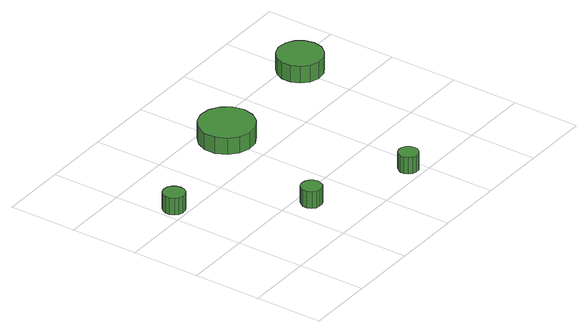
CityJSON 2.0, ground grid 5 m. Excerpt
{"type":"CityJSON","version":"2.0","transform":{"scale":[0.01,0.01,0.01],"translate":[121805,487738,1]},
"CityObjects":{
"tree1":{"type":"SolitaryVegetationObject","attributes":{"function":"something"},"geometry":[{"type":"MultiSurface","lod":"1","boundaries":[[[0,1,2,3,4,5,6,7,8,9,10,11,12,13,14]],[[15,16,17,18,19,20,21,22,23,24,25,26,27,28,29]],[[0,29,28,1]],[[1,28,27,2]],[[2,27,26,3]],[[3,26,25,4]],[[4,25,24,5]],[[5,24,23,6]],[[6,23,22,7]],[[7,22,21,8]],[[8,21,20,9]],[[9,20,19,10]],[[10,19,18,11]],[[11,18,17,12]],[[12,17,16,13]],[[13,16,15,14]],[[14,15,29,0]]]}]},
"tree2":{"type":"SolitaryVegetationObject","attributes":{"function":"something"},"geometry":[{"type":"MultiSurface","lod":"1","boundaries":[[[30,31,32,33,34,35,36,37,38,39,40,41,42,43,44]],[[45,46,47,48,49,50,51,52,53,54,55,56,57,58,59]],[[30,59,58,31]],[[31,58,57,32]],[[32,57,56,33]],[[33,56,55,34]],[[34,55,54,35]],[[35,54,53,36]],[[36,53,52,37]],[[37,52,51,38]],[[38,51,50,39]],[[39,50,49,40]],[[40,49,48,41]],[[41,48,47,42]],[[42,47,46,43]],[[43,46,45,44]],[[44,45,59,30]]]}]},
"tree3":{"type":"SolitaryVegetationObject","attributes":{"function":"something"},"geometry":[{"type":"MultiSurface","lod":"1","boundaries":[[[60,61,62,63,64,65,66,67,68,69,70,71,72,73,74]],[[75,76,77,78,79,80,81,82,83,84,85,86,87,88,89]],[[60,89,88,61]],[[61,88,87,62]],[[62,87,86,63]],[[63,86,85,64]],[[64,85,84,65]],[[65,84,83,66]],[[66,83,82,67]],[[67,82,81,68]],[[68,81,80,69]],[[69,80,79,70]],[[70,79,78,71]],[[71,78,77,72]],[[72,77,76,73]],[[73,76,75,74]],[[74,75,89,60]]]}]},
"tree4":{"type":"SolitaryVegetationObject","attributes":{"function":"something"},"geometry":[{"type":"MultiSurface","lod":"1","boundaries":[[[90,91,92,93,94,95,96,97,98,99,100,101,102,103,104]],[[105,106,107,108,109,110,111,112,113,114,115,116,117,118,119]],[[90,119,118,91]],[[91,118,117,92]],[[92,117,116,93]],[[93,116,115,94]],[[94,115,114,95]],[[95,114,113,96]],[[96,113,112,97]],[[97,112,111,98]],[[98,111,110,99]],[[99,110,109,100]],[[100,109,108,101]],[[101,108,107,102]],[[102,107,106,103]],[[103,106,105,104]],[[104,105,119,90]]]}]},
"tree5":{"type":"SolitaryVegetationObject","attributes":{"function":"something"},"geometry":[{"type":"MultiSurface","lod":"1","boundaries":[[[120,121,122,123,124,125,126,127,128,129,130,131,132,133,134]],[[135,136,137,138,139,140,141,142,143,144,145,146,147,148,149]],[[120,149,148,121]],[[121,148,147,122]],[[122,147,146,123]],[[123,146,145,124]],[[124,145,144,125]],[[125,144,143,126]],[[126,143,142,127]],[[127,142,141,128]],[[128,141,140,129]],[[129,140,139,130]],[[130,139,138,131]],[[131,138,137,132]],[[132,137,136,133]],[[133,136,135,134]],[[134,135,149,120]]]}]}
},
"vertices":[
[179,1100,148],[173,1132,148],[153,1159,148],[125,1176,148],[92,1179,148],[60,1169,148],[36,1147,148],[22,1117,148],[22,1083,148],[36,1053,148],[60,1031,148],[92,1021,148],[125,1024,148],[153,1041,148],[173,1068,148],[173,1068,19],[153,1041,19],[125,1024,19],[92,1021,19],[60,1031,19],[36,1053,19],[22,1083,19],[22,1117,19],[36,1147,19],[60,1169,19],[92,1179,19],[125,1176,19],[153,1159,19],[173,1132,19],[179,1100,19],
[776,400,141],[769,431,141],[751,456,141],[723,472,141],[692,475,141],[662,466,141],[639,445,141],[626,416,141],[626,384,141],[639,355,141],[662,334,141],[692,325,141],[723,328,141],[751,344,141],[769,369,141],[769,369,12],[751,344,12],[723,328,12],[692,325,12],[662,334,12],[639,355,12],[626,384,12],[626,416,12],[639,445,12],[662,466,12],[692,475,12],[723,472,12],[751,456,12],[769,431,12],[776,400,12],
[1200,1300,164],[1183,1381,164],[1134,1449,164],[1062,1490,164],[979,1499,164],[900,1473,164],[838,1418,164],[804,1342,164],[804,1258,164],[838,1182,164],[900,1127,164],[979,1101,164],[1062,1110,164],[1134,1151,164],[1183,1219,164],[1183,1219,35],[1134,1151,35],[1062,1110,35],[979,1101,35],[900,1127,35],[838,1182,35],[804,1258,35],[804,1342,35],[838,1418,35],[900,1473,35],[979,1499,35],[1062,1490,35],[1134,1449,35],[1183,1381,35],[1200,1300,35],
[1472,100,156],[1466,129,156],[1448,154,156],[1422,169,156],[1392,172,156],[1364,163,156],[1342,142,156],[1329,115,156],[1329,85,156],[1342,58,156],[1364,37,156],[1392,28,156],[1422,31,156],[1448,46,156],[1466,71,156],[1466,71,27],[1448,46,27],[1422,31,27],[1392,28,27],[1364,37,27],[1342,58,27],[1329,85,27],[1329,115,27],[1342,142,27],[1364,163,27],[1392,172,27],[1422,169,27],[1448,154,27],[1466,129,27],[1472,100,27],
[2165,1400,157],[2151,1467,157],[2110,1523,157],[2051,1557,157],[1983,1564,157],[1917,1543,157],[1866,1497,157],[1839,1434,157],[1839,1366,157],[1866,1303,157],[1917,1257,157],[1983,1236,157],[2051,1243,157],[2110,1277,157],[2151,1333,157],[2151,1333,28],[2110,1277,28],[2051,1243,28],[1983,1236,28],[1917,1257,28],[1866,1303,28],[1839,1366,28],[1839,1434,28],[1866,1497,28],[1917,1543,28],[1983,1564,28],[2051,1557,28],[2110,1523,28],[2151,1467,28],[2165,1400,28]
]}
